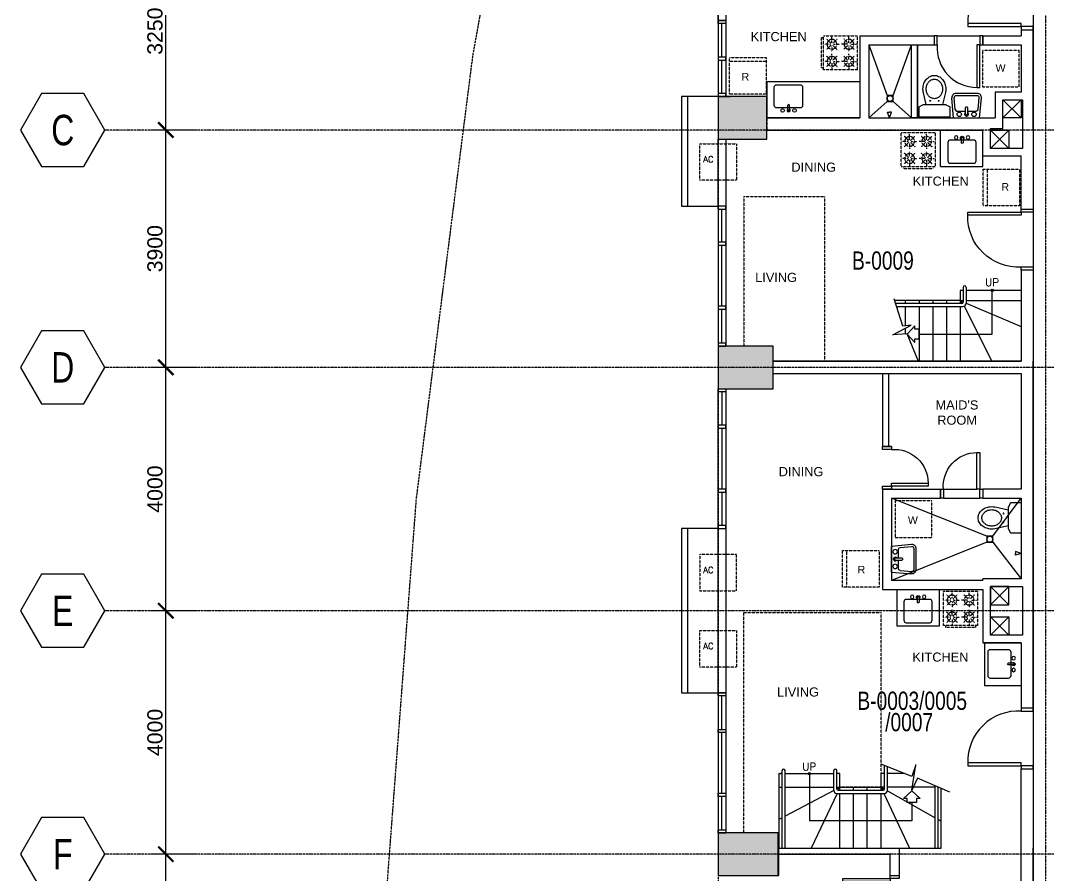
# Model space of a CAD drawing. Header units: inches. Extents: x -189245 to 740841, y -215444 to 469401.
# Drawn here: x 289834 to 306714, y -107331 to -93280 of the extents above; entities that cross this region are included whole.
import ezdxf
from ezdxf.enums import TextEntityAlignment as Align

# ---------------------------------------------------------------- set-up
doc = ezdxf.new("R2010")
doc.units = ezdxf.units.IN
doc.header["$LTSCALE"] = 10
doc.header["$MEASUREMENT"] = 0
for name, pattern in [('GRID NORMAL$0$GRID BASEMENT$0$GRID GROUND$0$GRID$0$$0$PHANTOM', [2.5, 1.25, -0.25, 0.25, -0.25, 0.25, -0.25]), ('HIDDEN', [0.375, 0.25, -0.125]), ('HIDDEN2', [0.1875, 0.125, -0.0625])]:
    doc.linetypes.add(name, pattern=pattern)
for name, color, linetype in [('1', 1, 'Continuous'), ('1-DIMENSION', 1, 'Continuous'), ('2', 2, 'Continuous'), ('3', 252, 'Continuous'), ('A- KEY PLAN', 4, 'Continuous'), ('A-CMU WALL', 4, 'Continuous'), ('A-COLUMN', 6, 'Continuous'), ('a-dim', 8, 'Continuous'), ('A-DOOR', 1, 'Continuous'), ('A-EQUIPMENT', 2, 'Continuous'), ('A-EQUIPTMENT', 1, 'Continuous'), ('A-FIXTURE', 2, 'Continuous'), ('A-FIXTURES', 2, 'Continuous'), ('A-FIXTURES-RefEdit0', 2, 'Continuous'), ('A-GRID', 8, 'Continuous'), ('A-RAILING', 2, 'Continuous'), ('A-STAIR', 1, 'Continuous'), ('A-TEXT', 3, 'Continuous'), ('A-UNIT NUMBER', 2, 'Continuous'), ('A-WINDOW', 2, 'Continuous'), ('COLUMN', 6, 'Continuous'), ('HATCH TSG', 9, 'Continuous'), ('TEXT', 3, 'Continuous'), ('TSG- DIM_PIPE CHASE', 1, 'Continuous'), ('TSG- HATCH  +33465', 82, 'Continuous'), ('TSG- plaster', 4, 'Continuous'), ('TSG- PRE CAST', 4, 'Continuous'), ('ZOCALLO DIM', 92, 'Continuous')]:
    doc.layers.add(name, color=color, linetype=linetype)
doc.layers.add('DEFPOINT', color=7, linetype='Continuous', plot=False)
doc.styles.add('ARIAL', font='ARIAL.TTF', dxfattribs={"width": 0.75})
doc.styles.add('GRID NORMAL$0$GRID BASEMENT$0$GRID GROUND$0$GRID$0$Standard', font='ARIAL.TTF')
doc.styles.add('PRSP_Simplex', font='simplex.shx')
doc.dimstyles.new('GRID NORMAL$0$GRID BASEMENT$0$GRID GROUND$0$GRID$0$Standard', dxfattribs={"dimtxt": 250, "dimasz": 0.18, "dimexe": 0.18, "dimexo": 0.0625, "dimgap": 50, "dimtad": 1, "dimdec": 0, "dimzin": 0, "dimdsep": 46, "dimtxsty": 'GRID NORMAL$0$GRID BASEMENT$0$GRID GROUND$0$GRID$0$Standard', "dimcen": 0.09, "dimadec": 0, "dimazin": 0, "dimtfac": 1, "dimtdec": 0, "dimtofl": 0, "dimtmove": 0, "dimatfit": 3, "dimfxl": 1, "dimtolj": 1, "dimtzin": 0, "dimarcsym": 0})

# ---------------------------------------------------------------- blocks, each defined once
blk = doc.blocks.new('x')
at = {"layer": 'A-STAIR', "linetype": 'ByBlock'}
for p, q in [((-300, 300), (0, 0)), ((0, 300), (-300, 0))]:
    blk.add_line(p, q, dxfattribs=at)
blk.add_lwpolyline([(-300, 300), (0, 300), (0, 0), (-300, 0)], close=True, dxfattribs=at)
blk = doc.blocks.new('GRID NORMAL$0$GRID BASEMENT$0$GRID GROUND$0$GRID$0$$0$GRID-H')
at = {"color": 3}
blk.add_lwpolyline([(-10.39, 6), (-13.86, 0), (-10.39, -6), (-3.46, -6), (0, 0), (-3.46, 6)], close=True, dxfattribs=at)
at = {"color": 6, "style": 'GRID NORMAL$0$GRID BASEMENT$0$GRID GROUND$0$GRID$0$Standard', "width": 0.75}
blk.add_attdef('H', text='', height=5, dxfattribs=at).set_placement((-6.93, 0), align=Align.MIDDLE)
blk = doc.blocks.new('GRID NORMAL$0$GRID BASEMENT$0$GRID GROUND$0$GRID$0$_ARCHTICK')
at = {"color": 0, "linetype": 'ByBlock', "ltscale": 20, "const_width": 0.15}
blk.add_lwpolyline([(-0.5, -0.5), (0.5, 0.5)], dxfattribs=at)
blk = doc.blocks.new('*D462')
at = {"layer": 'a-dim', "color": 0, "lineweight": -2, "ltscale": 500}
for p, q in [((-99704, -241087), (-99704, -237437)), ((-99204, -237637), (-99904, -237637)), ((-99204, -240887), (-99904, -240887))]:
    blk.add_line(p, q, dxfattribs=at)
at = {"layer": 'Defpoints', "color": 0, "ltscale": 500}
for p in [(-99704, -237637), (-99204, -237637), (-99204, -240887)]:
    blk.add_point(p, dxfattribs=at)
at = {"layer": 'a-dim', "color": 0, "lineweight": -2, "ltscale": 500, "xscale": 250, "yscale": 250, "zscale": 250}
for p, rotation in [((-99704, -237637), 90), ((-99704, -240887), 270)]:
    blk.add_blockref('GRID NORMAL$0$GRID BASEMENT$0$GRID GROUND$0$GRID$0$_ARCHTICK', p, dxfattribs=dict(at, rotation=rotation))
at = {"layer": 'a-dim', "color": 3, "ltscale": 500, "insert": (-99881, -239262), "char_height": 250, "attachment_point": 5, "rotation": 90, "style": 'GRID NORMAL$0$GRID BASEMENT$0$GRID GROUND$0$GRID$0$Standard'}
blk.add_mtext('\\A1;3250', dxfattribs=at)
blk = doc.blocks.new('*D463')
at = {"layer": 'a-dim', "color": 0, "lineweight": -2, "ltscale": 500}
for p, q in [((-99704, -244987), (-99704, -240687)), ((-99204, -240887), (-99904, -240887)), ((-99204, -244787), (-99904, -244787))]:
    blk.add_line(p, q, dxfattribs=at)
at = {"layer": 'Defpoints', "color": 0, "ltscale": 500}
for p in [(-99704, -240887), (-99204, -240887), (-99204, -244787)]:
    blk.add_point(p, dxfattribs=at)
at = {"layer": 'a-dim', "color": 0, "lineweight": -2, "ltscale": 500, "xscale": 250, "yscale": 250, "zscale": 250}
for p, rotation in [((-99704, -240887), 90), ((-99704, -244787), 270)]:
    blk.add_blockref('GRID NORMAL$0$GRID BASEMENT$0$GRID GROUND$0$GRID$0$_ARCHTICK', p, dxfattribs=dict(at, rotation=rotation))
at = {"layer": 'a-dim', "color": 3, "ltscale": 500, "insert": (-99881, -242837), "char_height": 250, "attachment_point": 5, "rotation": 90, "style": 'GRID NORMAL$0$GRID BASEMENT$0$GRID GROUND$0$GRID$0$Standard'}
blk.add_mtext('\\A1;3900', dxfattribs=at)
blk = doc.blocks.new('*D464')
at = {"layer": 'a-dim', "color": 0, "lineweight": -2, "ltscale": 500}
for p, q in [((-99704, -248987), (-99704, -244587)), ((-99204, -244787), (-99904, -244787)), ((-99204, -248787), (-99904, -248787))]:
    blk.add_line(p, q, dxfattribs=at)
at = {"layer": 'Defpoints', "color": 0, "ltscale": 500}
for p in [(-99704, -244787), (-99204, -244787), (-99204, -248787)]:
    blk.add_point(p, dxfattribs=at)
at = {"layer": 'a-dim', "color": 0, "lineweight": -2, "ltscale": 500, "xscale": 250, "yscale": 250, "zscale": 250}
for p, rotation in [((-99704, -244787), 90), ((-99704, -248787), 270)]:
    blk.add_blockref('GRID NORMAL$0$GRID BASEMENT$0$GRID GROUND$0$GRID$0$_ARCHTICK', p, dxfattribs=dict(at, rotation=rotation))
at = {"layer": 'a-dim', "color": 3, "ltscale": 500, "insert": (-99881, -246787), "char_height": 250, "attachment_point": 5, "rotation": 90, "style": 'GRID NORMAL$0$GRID BASEMENT$0$GRID GROUND$0$GRID$0$Standard'}
blk.add_mtext('\\A1;4000', dxfattribs=at)
blk = doc.blocks.new('*D465')
at = {"layer": 'a-dim', "color": 0, "lineweight": -2, "ltscale": 500}
for p, q in [((-99704, -252987), (-99704, -248587)), ((-99204, -248787), (-99904, -248787)), ((-99204, -252787), (-99904, -252787))]:
    blk.add_line(p, q, dxfattribs=at)
at = {"layer": 'Defpoints', "color": 0, "ltscale": 500}
for p in [(-99704, -248787), (-99204, -248787), (-99204, -252787)]:
    blk.add_point(p, dxfattribs=at)
at = {"layer": 'a-dim', "color": 0, "lineweight": -2, "ltscale": 500, "xscale": 250, "yscale": 250, "zscale": 250}
for p, rotation in [((-99704, -248787), 90), ((-99704, -252787), 270)]:
    blk.add_blockref('GRID NORMAL$0$GRID BASEMENT$0$GRID GROUND$0$GRID$0$_ARCHTICK', p, dxfattribs=dict(at, rotation=rotation))
at = {"layer": 'a-dim', "color": 3, "ltscale": 500, "insert": (-99881, -250787), "char_height": 250, "attachment_point": 5, "rotation": 90, "style": 'GRID NORMAL$0$GRID BASEMENT$0$GRID GROUND$0$GRID$0$Standard'}
blk.add_mtext('\\A1;4000', dxfattribs=at)
blk = doc.blocks.new('*D466')
at = {"layer": 'a-dim', "color": 0, "lineweight": -2, "ltscale": 500}
for p, q in [((-99704, -255237), (-99704, -252587)), ((-99204, -252787), (-99904, -252787)), ((-99204, -255037), (-99904, -255037))]:
    blk.add_line(p, q, dxfattribs=at)
at = {"layer": 'Defpoints', "color": 0, "ltscale": 500}
for p in [(-99704, -252787), (-99204, -252787), (-99204, -255037)]:
    blk.add_point(p, dxfattribs=at)
at = {"layer": 'a-dim', "color": 0, "lineweight": -2, "ltscale": 500, "xscale": 250, "yscale": 250, "zscale": 250}
for p, rotation in [((-99704, -252787), 90), ((-99704, -255037), 270)]:
    blk.add_blockref('GRID NORMAL$0$GRID BASEMENT$0$GRID GROUND$0$GRID$0$_ARCHTICK', p, dxfattribs=dict(at, rotation=rotation))
at = {"layer": 'a-dim', "color": 3, "ltscale": 500, "insert": (-99881, -253912), "char_height": 250, "attachment_point": 5, "rotation": 90, "style": 'GRID NORMAL$0$GRID BASEMENT$0$GRID GROUND$0$GRID$0$Standard'}
blk.add_mtext('\\A1;2250', dxfattribs=at)
blk = doc.blocks.new('door900')
at = {"layer": '2'}
for points in [[(50, 175), (100, 175), (100, 1050), (50, 1050)], [(50, 175), (0, 175), (0, -25), (50, -25)], [(1000, 175), (950, 175), (950, -25), (1000, -25)]]:
    blk.add_lwpolyline(points, close=True, dxfattribs=at)
at = {"layer": 'A-DOOR'}
blk.add_arc((121, 220), 831, 356.918, 91.4213, dxfattribs=at)
blk = doc.blocks.new('door600')
at = {"color": 2}
for points in [[(50, 150), (100, 150), (100, 750), (50, 750)], [(50, 150), (0, 150), (0, 0), (50, 0)], [(700, 150), (650, 150), (650, 0), (700, 0)]]:
    blk.add_lwpolyline(points, close=True, dxfattribs=at)
at = {"color": 1}
blk.add_arc((100, 198), 552, 355.0209, 90, dxfattribs=at)
blk = doc.blocks.new('A$C08CD07C5')
at = {"color": 2}
blk.add_point((0, 0, 0), dxfattribs=at)
at = {"layer": 'A-FIXTURES-RefEdit0', "color": 2, "elevation": 0}
for points in [[(212, -137), (131, -279, -0.280752), (121, -284), (55, -281, -0.142156), (49, -280), (-267, -98, -0.142156), (-271, -94), (-307, -37, -0.256929), (-307, -28), (-225, 115), (212, -137)], [(8, -256), (-50, -449, -0.058452), (-74, -506, -0.084144), (-130, -574, -0.091347), (-200, -615, -0.103801), (-279, -626, -0.114727), (-348, -605, -0.114727), (-400, -556, -0.103801), (-430, -483, -0.091347), (-430, -401, -0.084144), (-399, -319, -0.058452), (-363, -270), (-224, -123)]]:
    blk.add_lwpolyline(points, format="xyb", dxfattribs=at)
blk.add_lwpolyline([(-354, -345, -0.084254), (-314, -296, -0.091411), (-263, -266, -0.103766), (-207, -258, -0.114587), (-157, -273, -0.114587), (-119, -309, -0.103766), (-98, -362, -0.091411), (-98, -420, -0.084254), (-120, -479, -0.084254), (-160, -528, -0.091411), (-211, -558, -0.103766), (-267, -566, -0.114587), (-317, -551, -0.114587), (-355, -515, -0.103766), (-376, -463, -0.091411), (-376, -404, -0.084254)], format="xyb", close=True, dxfattribs=at)
at = {"layer": 'A-FIXTURES-RefEdit0', "color": 2}
for centre in [(-200, -208, 0), (-79, -278, 0)]:
    blk.add_circle(centre, 6.77, dxfattribs=at)
blk = doc.blocks.new('SHOWERHD')
at = {"layer": 'A-FIXTURES', "color": 2}
for p, q in [((-31, 93), (0, 93)), ((0, 0), (-31, 93)), ((0, 0), (31, 93)), ((31, 93), (0, 93))]:
    blk.add_line(p, q, dxfattribs=at)
blk = doc.blocks.new('LAV')
for p, q in [((-214, 0), (-243, -326)), ((214, 0), (-214, 0)), ((214, 0), (243, -326)), ((-189, -139), (-206, -329)), ((-18, -112), (-159, -112)), ((-18, -63), (-18, -170)), ((18, -63), (18, -170)), ((159, -112), (18, -112)), ((189, -139), (206, -329)), ((-176, -362), (176, -362)), ((-176, -400), (176, -400))]:
    blk.add_line(p, q)
for centre in [(-121, -58), (121, -58)]:
    blk.add_circle(centre, 36)
for centre, radius, start, end in [((-159, -142), 30, 90, 174.9088), ((0, -63), 34.1, 301.2757, 238.7243), ((0, -71), 19.7, 25.7914, 154.2086), ((159, -142), 30, 5.0912, 90), ((-176, -332), 68, 174.9088, 270), ((-176, -332), 30, 174.9088, 270), ((0, -161), 19.7, 205.7914, 334.2086), ((176, -332), 68, 270, 5.0912), ((176, -332), 30, 270, 5.0912)]:
    blk.add_arc(centre, radius, start, end)
blk = doc.blocks.new('EFLSHR-P')
at = {"layer": 'A-FIXTURES'}
for points in [[(186, -248), (216, -184, 0.142156), (218, -178), (218, 178, 0.142156), (216, 184), (186, 248, 0.256929), (177, 252), (13, 252), (13, -253), (177, -253)], [(218, -133), (441, -179, 0.05118), (495, -185, 0.083091), (582, -170, 0.090724), (653, -131, 0.104124), (702, -69, 0.11609), (718, 0, 0.11609), (702, 69, 0.104124), (653, 131, 0.090724), (582, 170, 0.083091), (495, 185, 0.05118), (441, 179), (218, 133)]]:
    blk.add_lwpolyline(points, format="xyb", dxfattribs=at)
blk.add_lwpolyline([(495, 135, 0.084254), (433, 124, 0.091411), (382, 95, 0.103766), (347, 50, 0.114587), (335, 0, 0.114587), (347, -50, 0.103766), (382, -95, 0.091411), (433, -124, 0.084254), (495, -135, 0.084254), (558, -124, 0.091411), (609, -95, 0.103766), (644, -50, 0.114587), (655, 0, 0.114587), (644, 50, 0.103766), (609, 95, 0.091411), (558, 124, 0.084254)], format="xyb", close=True, dxfattribs=at)
for centre in [(300, 70), (300, -70)]:
    blk.add_circle(centre, 6.77, dxfattribs=at)
blk.add_arc((177, -243), 10, 270, 327.6371, dxfattribs=at)
blk = doc.blocks.new('RQWR')
at = {"layer": '2'}
for points in [[(1039293, -236438), (1039343, -236438), (1039343, -236288), (1039293, -236288)], [(1040143, -236438), (1040193, -236438), (1040193, -236288), (1040143, -236288)], [(1040143, -236438), (1040093, -236438), (1040093, -237213), (1040143, -237213)]]:
    blk.add_lwpolyline(points, close=True, dxfattribs=at)
at = {"layer": 'A-DOOR'}
blk.add_arc((1040145, -236411), 803, 181.874, 266.2477, dxfattribs=at)
blk = doc.blocks.new('REF')
at = {"color": 1, "linetype": 'HIDDEN2'}
blk.add_line((-300, 535), (300, 535), dxfattribs=at)
blk.add_lwpolyline([(-300, 0), (300, 0), (300, 600), (-300, 600)], close=True, dxfattribs=at)
blk = doc.blocks.new('SINK3')
at = {"layer": 'A-FIXTURE', "color": 2, "linetype": 'Continuous'}
for p, q in [((421, 17), (335, 17)), ((421, -12), (335, -12))]:
    blk.add_line(p, q, dxfattribs=at)
blk.add_lwpolyline([(40, 232), (342, 232, -0.414214), (382, 192), (382, -192, -0.414214), (342, -232), (40, -232, -0.414214), (0, -192), (0, 192, -0.414214)], format="xyb", close=True, dxfattribs=at)
at = {"layer": 'A-FIXTURE', "color": 2, "linetype": 'ByBlock'}
for centre in [(425, 100), (425, -95)]:
    blk.add_circle(centre, 28.8, dxfattribs=at)
at = {"layer": 'A-FIXTURE', "color": 2, "linetype": 'Continuous'}
for centre, radius, start, end in [((342, 3), 15.7, 115.7914, 244.2086), ((421, 3), 27.3, 211.2757, 148.7243), ((414, 3), 15.7, 295.7914, 64.2086)]:
    blk.add_arc(centre, radius, start, end, dxfattribs=at)
blk = doc.blocks.new('RANGE2')
at = {"layer": 'A-FIXTURE', "color": 1, "linetype": 'HIDDEN2'}
for p, q in [((-280, 0), (280, 0)), ((-280, 0), (-280, -560)), ((280, -560), (280, 0)), ((-166, -140), (-262, -140)), ((-158, -122), (-227, -53)), ((-158, -158), (-227, -227)), ((-140, -114), (-140, -18)), ((-140, -166), (-140, -262)), ((-122, -122), (-53, -53)), ((-122, -158), (-53, -227)), ((-114, -140), (-18, -140)), ((114, -140), (18, -140)), ((122, -122), (53, -53)), ((122, -158), (53, -227)), ((140, -114), (140, -18)), ((140, -166), (140, -262)), ((158, -122), (227, -53)), ((158, -158), (227, -227)), ((166, -140), (262, -140)), ((-158, -402), (-227, -333)), ((-140, -394), (-140, -298)), ((-122, -402), (-53, -333)), ((122, -402), (53, -333)), ((140, -394), (140, -298)), ((158, -402), (227, -333)), ((-166, -420), (-262, -420)), ((-158, -438), (-227, -507)), ((-140, -446), (-140, -542)), ((-122, -438), (-53, -507)), ((-114, -420), (-18, -420)), ((114, -420), (18, -420)), ((122, -438), (53, -507)), ((140, -446), (140, -542)), ((158, -438), (227, -507)), ((166, -420), (262, -420)), ((-280, -560), (280, -560)), ((-246, -560), (-246, -590)), ((-246, -590), (246, -590)), ((246, -560), (246, -590))]:
    blk.add_line(p, q, dxfattribs=at)
for centre in [(-140, -140), (140, -140), (-140, -420), (140, -420)]:
    blk.add_circle(centre, 80, dxfattribs=at)
blk = doc.blocks.new('A$C3C4F60DE')
at = {"layer": 'A-FIXTURE', "color": 2}
for p, q in [((540, 396), (-160, 396)), ((-160, 396), (-160, -204)), ((540, -204), (540, 396))]:
    blk.add_line(p, q, dxfattribs=at)
at = {"layer": 'A-FIXTURE', "color": 2, "extrusion": (0, 0, -1), "zscale": -1, "rotation": 270}
blk.add_blockref('SINK3', (-192, 342), dxfattribs=at)
blk = doc.blocks.new('grid')
at = {"layer": 'A-GRID', "linetype": 'GRID NORMAL$0$GRID BASEMENT$0$GRID GROUND$0$GRID$0$$0$PHANTOM'}
for p, q in [((-90633.8, -228688.5), (-90633.8, -289256.3)), ((-85258.8, -228688.5), (-85258.8, -289256.3)), ((-33688.1, -240886.6), (-100703.6, -240886.6)), ((-33688.1, -244786.6), (-100703.6, -244786.6)), ((-33688.1, -248786.6), (-100703.6, -248786.6)), ((-33688.1, -252786.6), (-100703.5, -252786.6))]:
    blk.add_line(p, q, dxfattribs=at)
at = {"layer": 'A-GRID'}
ref = blk.add_blockref('GRID NORMAL$0$GRID BASEMENT$0$GRID GROUND$0$GRID$0$$0$GRID-H', (-102089.2, -240886.6), dxfattribs=dict(at, xscale=100, yscale=100, zscale=100, rotation=180))
ref.add_attrib('H', 'C', dxfattribs={"layer": '0', "color": 6, "height": 500, "style": 'GRID NORMAL$0$GRID BASEMENT$0$GRID GROUND$0$GRID$0$Standard', "width": 0.75}).set_placement((-101396.4, -240886.6), align=Align.MIDDLE)
ref = blk.add_blockref('GRID NORMAL$0$GRID BASEMENT$0$GRID GROUND$0$GRID$0$$0$GRID-H', (-102089.2, -244786.6), dxfattribs=dict(at, xscale=100, yscale=100, zscale=100, rotation=180))
ref.add_attrib('H', 'D', dxfattribs={"layer": '0', "color": 6, "height": 500, "style": 'GRID NORMAL$0$GRID BASEMENT$0$GRID GROUND$0$GRID$0$Standard', "width": 0.75}).set_placement((-101396.4, -244786.6), align=Align.MIDDLE)
ref = blk.add_blockref('GRID NORMAL$0$GRID BASEMENT$0$GRID GROUND$0$GRID$0$$0$GRID-H', (-102089.2, -248786.6), dxfattribs=dict(at, xscale=100, yscale=100, zscale=100, rotation=180))
ref.add_attrib('H', 'E', dxfattribs={"layer": '0', "color": 6, "height": 500, "style": 'GRID NORMAL$0$GRID BASEMENT$0$GRID GROUND$0$GRID$0$Standard', "width": 0.75}).set_placement((-101396.4, -248786.6), align=Align.MIDDLE)
ref = blk.add_blockref('GRID NORMAL$0$GRID BASEMENT$0$GRID GROUND$0$GRID$0$$0$GRID-H', (-102089.2, -252786.6), dxfattribs=dict(at, xscale=100, yscale=100, zscale=100, rotation=180))
ref.add_attrib('H', 'F', dxfattribs={"layer": '0', "color": 6, "height": 500, "style": 'GRID NORMAL$0$GRID BASEMENT$0$GRID GROUND$0$GRID$0$Standard', "width": 0.75}).set_placement((-101396.4, -252786.6), align=Align.MIDDLE)
at = {"layer": 'a-dim', "ltscale": 500}
for base, p1, p2, picture, middle in [((-99703.6, -237636.6), (-99203.6, -240886.6), (-99203.6, -237636.6), '*D462', (-99881.3, -239261.6)), ((-99703.6, -240886.6), (-99203.6, -244786.6), (-99203.6, -240886.6), '*D463', (-99881.3, -242836.6)), ((-99703.6, -244786.6), (-99203.6, -248786.6), (-99203.6, -244786.6), '*D464', (-99881.2, -246786.6)), ((-99703.6, -248786.6), (-99203.6, -252786.6), (-99203.6, -248786.6), '*D465', (-99881.2, -250786.6)), ((-99703.6, -252786.6), (-99203.6, -255036.6), (-99203.6, -252786.6), '*D466', (-99881.2, -253911.6))]:
    dim = blk.add_linear_dim(base=base, p1=p1, p2=p2, angle=270, dimstyle='GRID NORMAL$0$GRID BASEMENT$0$GRID GROUND$0$GRID$0$Standard', override={"dimasz": 250, "dimexe": 200, "dimblk1": 'GRID NORMAL$0$GRID BASEMENT$0$GRID GROUND$0$GRID$0$_ARCHTICK', "dimblk2": 'GRID NORMAL$0$GRID BASEMENT$0$GRID GROUND$0$GRID$0$_ARCHTICK', "dimsah": 1, "dimdle": 200, "dimclrt": 3}, dxfattribs=at)
    dim.commit()
    dim.dimension.update_dxf_attribs({"geometry": picture, "text_midpoint": middle})

msp = doc.modelspace()

# ---------------------------------------------------------------- hatches: boundary and pattern name
at = {"layer": 'COLUMN', "linetype": 'Continuous'}
for points in [[(301291.38381, -95230.85693), (302091.38381, -95230.85693), (302091.38381, -94530.85693), (301291.38381, -94530.85693)], [(301291.38381, -99330.85985), (302191.38381, -99330.85985), (302191.38381, -98630.85985), (301291.38381, -98630.85985)], [(301289.22685, -107330.85693), (302289.22685, -107330.85693), (302289.22685, -106630.85693), (301289.22685, -106630.85693)]]:
    msp.add_hatch(color=254, dxfattribs=at).paths.add_polyline_path(points)

# ---------------------------------------------------------------- linework, layer by layer
at = {"layer": '1', "linetype": 'ByBlock'}
msp.add_line((304363.78382, -98336.50223), (304363.78382, -98433.27918), dxfattribs=at)
at = {"layer": '1', "linetype": 'HIDDEN2'}
for p, q in [((302339.29757, -105656.63362), (302289.22685, -105656.63362)), ((302339.22685, -105656.63362), (302289.22685, -105656.63362)), ((303288.72744, -105656.63362), (303238.72744, -105656.63362)), ((303288.72744, -105881.63362), (303288.72744, -105656.63362)), ((303970.90402, -105881.63362), (303288.72744, -105881.63362))]:
    msp.add_line(p, q, dxfattribs=at)
at = {"layer": '1', "linetype": 'ByBlock'}
msp.add_lwpolyline([(304579.97785, -98882.08423), (304396.67364, -98427.0824), (304159.0951, -98447.34187), (304458.48005, -98285.22389), (304324.93596, -98302.6808), (304181.33724, -97855.74802)], dxfattribs=at)
at = {"layer": '1-DIMENSION', "linetype": 'HIDDEN2'}
msp.add_lwpolyline([(303964.72744, -105656.63362), (303964.72744, -103016.31595), (301707.22685, -103016.28927), (301707.22685, -106631.78821)], dxfattribs=at)
at = {"layer": '3', "color": 251, "linetype": 'GRID NORMAL$0$GRID BASEMENT$0$GRID GROUND$0$GRID$0$$0$PHANTOM', "flags": 128}
msp.add_lwpolyline([(352371.55939, -102410.09833), (351907.57657, -111087.70283), (352289.23542, -123191.68716), (353264.45, -131262.98547), (298600.66526, -144611.52615), (297343.53117, -137766.00105), (296388.45816, -130468.23184), (295808.09231, -123131.14962), (295604.50917, -115793.97346), (295780.69383, -108466.09117), (296335.27965, -101137.04385), (297262.93139, -93855.89956), (298496.71244, -87006.12698), (352390.51377, -102402.90191)], dxfattribs=at)
at = {"layer": 'A-CMU WALL', "color": 1, "ltscale": 100}
for p, q in [((303989.05776, -99080.85108), (303989.05776, -100280.85108)), ((304089.05776, -99080.85108), (304089.05776, -100280.85108)), ((304139.05776, -100280.85108), (303989.05776, -100280.85108))]:
    msp.add_line(p, q, dxfattribs=at)
at = {"layer": 'A-CMU WALL', "color": 1}
for p, q in [((302289.05776, -106881.79036), (304264.05776, -106881.79036)), ((302289.05776, -106981.79036), (304114.05776, -106981.79036)), ((304114.05776, -107330.85108), (304114.05776, -106981.79036)), ((304264.05776, -106881.79036), (304264.05776, -107330.85108))]:
    msp.add_line(p, q, dxfattribs=at)
at = {"layer": 'A-COLUMN'}
for p, q in [((302276.56797, -107331.78447), (302276.56797, -106631.78447)), ((302289.05776, -107330.85108), (302289.05776, -106630.85108))]:
    msp.add_line(p, q, dxfattribs=at)
at = {"layer": 'A-DOOR'}
for p, q in [((306464.19965, -92480.85693), (306464.19965, -139480.85693)), ((304889.19965, -93530.85693), (305589.19965, -93530.85693)), ((304989.05776, -100980.85108), (305539.05776, -100980.85108))]:
    msp.add_line(p, q, dxfattribs=at)
at = {"layer": 'A-DOOR', "color": 2}
for points in [[(306264.19965, -93380.85693), (306264.19965, -93330.85693), (305389.19965, -93330.85693), (305389.19965, -93380.85693)], [(306264.19965, -93380.85693), (306264.19965, -93430.85693), (306464.19965, -93430.85693), (306464.19965, -93380.85693)], [(304839.19965, -93680.85693), (304889.19965, -93680.85693), (304889.19965, -93530.85693), (304839.19965, -93530.85693)], [(305589.19965, -93680.85693), (305539.19965, -93680.85693), (305539.19965, -94380.85693), (305589.19965, -94380.85693)], [(305589.19965, -93680.85693), (305639.19965, -93680.85693), (305639.19965, -93530.85693), (305589.19965, -93530.85693)]]:
    msp.add_lwpolyline(points, close=True, dxfattribs=at)
at = {"layer": 'A-DOOR'}
msp.add_arc((306219.54301, -93310.2545), 830.59891, 86.918041454, 181.421327575, dxfattribs=at)
at = {"layer": 'A-DOOR', "color": 1}
msp.add_arc((305539.19965, -93729.07122), 651.78571, 175.757807208, 270, dxfattribs=at)
at = {"layer": 'A-EQUIPMENT', "ltscale": 100}
for points in [[(301289.22686, -94529.92356), (300789.22686, -94529.92356), (300789.22686, -96329.92064), (301289.22686, -96329.92064)], [(301289.22686, -101629.92648), (300789.22686, -101629.92648), (300789.22686, -104329.92064), (301289.22686, -104329.92064)]]:
    msp.add_lwpolyline(points, dxfattribs=at)
at = {"layer": 'A-EQUIPTMENT', "linetype": 'HIDDEN'}
for points in [[(300789.22686, -94529.92356), (300689.22686, -94529.92356), (300689.22686, -96329.92064), (300789.22686, -96329.92064)], [(300789.22686, -101629.92648), (300689.22686, -101629.92648), (300689.22686, -104329.92064), (300789.22686, -104329.92064)]]:
    msp.add_lwpolyline(points, dxfattribs=at)
at = {"layer": 'A-EQUIPTMENT', "color": 1, "linetype": 'HIDDEN2'}
for points in [[(300989.22686, -95304.92356), (301589.22686, -95304.92356), (301589.22686, -95904.92356), (300989.22686, -95904.92356)], [(300989.22686, -102654.92356), (301589.22686, -102654.92356), (301589.22686, -102054.92356), (300989.22686, -102054.92356)], [(300989.22686, -103304.92356), (301589.22686, -103304.92356), (301589.22686, -103904.92356), (300989.22686, -103904.92356)]]:
    msp.add_lwpolyline(points, close=True, dxfattribs=at)
at = {"layer": 'A-FIXTURE', "color": 2}
for p, q in [((302089.19965, -94280.85688), (302089.19965, -94880.85688)), ((302089.19965, -94280.85688), (303614.3804, -94280.85688)), ((304939.6069, -95680.85693), (304939.6069, -95080.85693)), ((305639.22968, -95680.85693), (305639.19965, -95505.85693)), ((304939.6069, -95680.85693), (305639.22968, -95680.85693)), ((304223.56797, -102630.85108), (304223.56797, -103230.85108)), ((304923.56797, -103230.85108), (304923.56797, -102630.85108)), ((304223.56797, -103230.85108), (304923.56797, -103230.85108))]:
    msp.add_line(p, q, dxfattribs=at)
at = {"layer": 'A-FIXTURES', "color": 1, "linetype": 'Continuous'}
for p, q in [((303764.22685, -93679.92355), (304064.22685, -94511.48274)), ((304164.22685, -94511.48274), (304464.22685, -93679.92355)), ((304064.22685, -94611.48274), (303764.22685, -94879.92355)), ((304464.22685, -94879.92355), (304164.22685, -94611.48274))]:
    msp.add_line(p, q, dxfattribs=at)
at = {"layer": 'A-FIXTURES'}
for p, q in [((304464.22685, -94879.92355), (304464.22685, -93679.92355)), ((304564.22685, -94879.92355), (304564.22685, -93679.92355))]:
    msp.add_line(p, q, dxfattribs=at)
at = {"layer": 'A-FIXTURES', "color": 1}
msp.add_line((304989.05776, -101130.85108), (305589.05776, -101130.85108), dxfattribs=at)
msp.add_line((304989.05776, -101130.85108), (305589.05776, -101130.85108), dxfattribs=at)
at = {"layer": 'A-FIXTURES'}
msp.add_lwpolyline([(304064.22685, -94511.48274), (304064.22685, -94611.48274), (304164.22685, -94611.48274), (304164.22685, -94511.48274)], close=True, dxfattribs=at)
at = {"layer": 'A-FIXTURES', "color": 2}
msp.add_lwpolyline([(305801.58497, -101854.91765), (305801.58497, -101754.91765), (305701.58497, -101754.91765), (305701.58497, -101854.91765)], close=True, dxfattribs=at)
at = {"layer": 'A-FIXTURES'}
msp.add_circle((304114.22685, -94561.48274), 50, dxfattribs=at)
at = {"layer": 'A-FIXTURES', "color": 2}
msp.add_circle((305751.58497, -101804.91765), 50, dxfattribs=at)
at = {"layer": 'A-RAILING'}
for p, q in [((305313.78382, -97666.15047), (305313.78382, -97906.15047)), ((305363.78382, -97666.15047), (305363.78382, -97926.15047)), ((305288.78382, -97931.15047), (304205.56392, -97931.15047)), ((304221.62883, -97981.15047), (305308.78382, -97981.15047)), ((302339.29757, -106881.79036), (302339.29757, -105606.63362)), ((302389.29757, -106881.79036), (302389.29757, -105606.63362)), ((303188.72744, -105931.63362), (303188.72744, -105606.63362)), ((303238.72744, -105911.63362), (303238.72744, -105606.63362)), ((304020.90402, -105911.63362), (304020.90402, -105523.55262)), ((304070.90402, -105931.63362), (304070.90402, -105543.78197)), ((303238.72744, -105981.63362), (304020.90402, -105981.63362)), ((303258.72744, -105931.63362), (304000.90402, -105931.63362)), ((304854.70739, -106881.79036), (304854.70739, -105858.30311)), ((304904.70739, -106881.79036), (304904.70739, -105879.89295))]:
    msp.add_line(p, q, dxfattribs=at)
at = {"layer": 'A-RAILING', "color": 1}
for p, q in [((303964.72744, -105931.63362), (303964.72744, -105656.63362)), ((303964.72744, -106881.79036), (303964.72744, -105981.63362))]:
    msp.add_line(p, q, dxfattribs=at)
at = {"layer": 'A-RAILING'}
msp.add_circle((302787.52252, -105656.63362), 19.03217, dxfattribs=at)
for centre, radius, start, end in [((305338.78382, -97666.15047), 25, 0, 180), ((305288.78382, -97906.15047), 25, 270, 0), ((305308.78382, -97926.15047), 55, 270, 0), ((302364.29757, -105606.63362), 25, 0, 180), ((303213.72744, -105606.63362), 25, 0, 180), ((303238.72744, -105931.63362), 50, 180, 270), ((303258.72744, -105911.63362), 20, 180, 270), ((304000.90402, -105911.63362), 20, 270, 0), ((304020.90402, -105931.63362), 50, 270, 0)]:
    msp.add_arc(centre, radius, start, end, dxfattribs=at)
at = {"layer": 'A-STAIR', "linetype": 'HIDDEN2'}
msp.add_line((301714.19965, -96170.97126), (301714.19965, -98630.85985), dxfattribs=at)
at = {"layer": 'A-STAIR'}
for p, q in [((305313.78382, -97716.15047), (305263.78382, -97716.15047)), ((305263.78382, -97716.15047), (305263.78382, -97881.15047)), ((306264.22686, -97716.15047), (305363.78382, -97716.15047)), ((305263.78382, -97881.15047), (304189.49901, -97881.15047)), ((304363.78382, -97881.15047), (304363.78382, -97931.15047)), ((304588.78382, -97881.15047), (304588.78382, -97931.15047)), ((304813.78382, -97881.15047), (304813.78382, -97931.15047)), ((305038.78382, -97881.15047), (305038.78382, -97931.15047)), ((305263.78382, -97780.73327), (305263.78382, -97931.15047)), ((305263.78382, -97881.15047), (305313.78382, -97881.15048)), ((305263.78382, -97881.15047), (305313.78382, -97902.64815)), ((305263.78382, -97881.15047), (305297.66271, -97929.52065)), ((305363.78382, -97881.15048), (306264.22686, -97881.1505)), ((304363.78382, -97981.15047), (304363.78382, -98297.6026)), ((304588.78382, -97981.15047), (304588.78382, -98881.15098)), ((304813.78382, -97981.15047), (304813.78382, -98881.15106)), ((305038.78382, -97981.15047), (305038.78382, -98881.15114)), ((305263.78382, -97981.15047), (305263.78382, -98881.15095)), ((305263.78382, -97981.15047), (305263.78382, -98881.15122)), ((305330.64954, -97976.6172), (305785.08623, -98881.15095)), ((305363.78382, -97924.14583), (306264.22686, -98310.00467)), ((302289.22685, -105656.63362), (302339.22685, -105656.63362)), ((302289.22685, -105656.63362), (302289.22685, -106881.79036)), ((302787.52252, -105656.63362), (302787.52252, -106431.63362)), ((303288.72744, -105931.63362), (303288.72744, -105656.63362)), ((304020.90402, -105656.63362), (303964.72744, -105656.63362)), ((304020.90402, -105656.63362), (303964.72744, -105656.63362)), ((304349.83452, -105656.63362), (304070.90402, -105656.63362)), ((304514.91727, -105656.63362), (304487.8989, -105656.63362)), ((303288.72744, -105931.63362), (303288.72744, -105706.63362)), ((302289.22685, -105881.63362), (302339.22685, -105881.63362)), ((302289.22685, -105881.63362), (302339.29757, -105881.63362)), ((302389.29757, -105881.63362), (303188.72744, -105881.63362)), ((303189.01977, -105937.03243), (302389.29757, -106353.86483)), ((303243.73205, -105981.63362), (302818.45407, -106881.79036)), ((303288.72744, -105881.63362), (303238.72744, -105909.41423)), ((303238.72744, -105881.63362), (303288.72744, -105881.63362)), ((303238.72744, -105881.63362), (303288.72744, -105881.63362)), ((303288.72744, -105881.63362), (303238.87361, -105909.33302)), ((303288.72744, -105881.63362), (303266.22975, -105931.63362)), ((303288.72744, -105881.63362), (303266.28895, -105931.50204)), ((303288.72744, -105881.63362), (303970.90402, -105881.63362)), ((303288.72744, -105931.63362), (303288.72744, -105881.63362)), ((303288.72744, -106881.79036), (303288.72744, -105981.63362)), ((303288.72744, -106432.18997), (303288.72744, -105981.63362)), ((303513.72744, -105931.63362), (303513.72744, -105881.63362)), ((303513.72744, -105931.63362), (303513.72744, -105881.63362)), ((303513.72744, -106881.79036), (303513.72744, -105981.63362)), ((303739.72744, -105931.63362), (303739.72744, -105881.63362)), ((303739.72744, -105931.63362), (303739.72744, -105881.63362)), ((303739.72744, -106881.79036), (303739.72744, -105981.63362)), ((303964.72744, -105881.63362), (303987.52639, -105931.63362)), ((303964.72744, -105881.63362), (304020.87969, -105912.61985)), ((304020.90402, -105881.63362), (303970.90402, -105881.63362)), ((304020.90402, -105881.63362), (303970.90402, -105881.63362)), ((304010.32534, -105981.63362), (304432.17739, -106881.79036)), ((304070.22439, -105939.84951), (304854.70739, -106381.7066)), ((304854.70739, -105881.63362), (304070.90402, -105881.63362)), ((304908.73861, -105881.63362), (304904.70739, -105881.63362)), ((304954.70739, -106881.79036), (304954.70739, -105901.48279)), ((304470.92369, -106133.99895), (304470.92369, -106431.63362)), ((302339.29757, -106381.64545), (302289.22685, -106409.46536)), ((304470.92369, -106431.63362), (302787.52252, -106431.63362)), ((304904.70739, -106409.48722), (304954.70739, -106437.26784)), ((302265.22685, -106881.79036), (304954.70739, -106881.79036))]:
    msp.add_line(p, q, dxfattribs=at)
at = {"layer": 'A-STAIR', "linetype": 'HIDDEN2'}
msp.add_lwpolyline([(301714.19965, -96170.97126), (303039.22686, -96170.97127), (303039.22686, -98880.85693)], dxfattribs=at)
at = {"layer": 'A-STAIR'}
for points in [[(304588.78382, -98433.27918), (305791.07399, -98433.27918), (305791.07399, -97716.15047)], [(305093.99035, -105961.62472), (304562.49035, -105732.12472), (304470.92369, -105929.12472), (304538.49035, -105510.62472), (304470.92369, -105705.62472), (303964.72744, -105500.82431)], [(302389.29757, -105656.63362), (303188.72744, -105656.63362)]]:
    msp.add_lwpolyline(points, dxfattribs=at)
at = {"layer": 'A-STAIR', "color": 2}
for points in [[(304519.96369, -98296.77918), (304395.65896, -98433.27918), (304519.96369, -98569.77918), (304519.96369, -98511.27918), (304588.78382, -98511.27918), (304588.78382, -98355.27918), (304519.96369, -98355.27918)], [(304331.4231, -106065.17882), (304470.92369, -105940.87409), (304607.42369, -106065.17882), (304548.92369, -106065.17882), (304548.92369, -106133.99895), (304392.92369, -106133.99895), (304392.92369, -106065.17882)]]:
    msp.add_lwpolyline(points, close=True, dxfattribs=at)
msp.add_circle((305791.07399, -97716.15047), 18.30594, dxfattribs=at)
at = {"layer": 'A-WINDOW', "color": 1}
for p, q in [((301289.19965, -90068.32367), (301289.19965, -94580.85698)), ((301414.19965, -90018.32367), (301414.19965, -94530.85698)), ((301289.19965, -93280.85698), (301289.19965, -94530.85698)), ((301414.19965, -95230.85698), (301414.19965, -98630.85406)), ((301289.19965, -96330.85406), (301289.19965, -98630.85406)), ((301289.19965, -101630.8599), (301289.19965, -99330.8599)), ((301414.19965, -99330.8599), (301414.19965, -106630.85698)), ((305701.58497, -101754.91765), (304139.05776, -101130.85108)), ((305801.58497, -101754.91765), (306264.05776, -101130.85108)), ((305701.58497, -101854.91765), (304139.05776, -102480.85108)), ((305801.58497, -101854.91765), (306264.05776, -102455.85108)), ((301289.19965, -104330.85406), (301289.19965, -106630.85406))]:
    msp.add_line(p, q, dxfattribs=at)
at = {"layer": 'A-WINDOW'}
for p, q in [((301289.19965, -93330.85698), (301289.19965, -93280.85698)), ((301351.69965, -93880.85698), (301351.69965, -93330.85698)), ((301289.19965, -93880.85698), (301289.19965, -93930.85698)), ((301351.69965, -94480.85698), (301351.69965, -93930.85698)), ((301289.19965, -94480.85698), (301289.19965, -94530.85698)), ((301289.19965, -94530.85698), (301489.19965, -94530.85698)), ((301289.19965, -96380.85406), (301289.19965, -96330.85406)), ((301351.69965, -96923.85406), (301351.69965, -96380.85406)), ((301289.19965, -96923.85406), (301289.19965, -96973.85406)), ((301351.69965, -97973.85406), (301351.69965, -96973.85406)), ((301289.19965, -97973.85406), (301289.19965, -98023.85406)), ((301351.69965, -98580.85406), (301351.69965, -98023.85406)), ((301289.19965, -98580.85406), (301289.19965, -98630.85406)), ((301289.19965, -99380.8599), (301289.19965, -99330.8599)), ((301351.69965, -99380.8599), (301351.69965, -99930.8599)), ((301289.19965, -99980.8599), (301289.19965, -99930.8599)), ((301351.69965, -99980.8599), (301351.69965, -100980.8599)), ((301289.19965, -101030.8599), (301289.19965, -100980.8599)), ((301351.69965, -101030.8599), (301351.69965, -101580.8599)), ((301289.19965, -101580.8599), (301289.19965, -101630.8599)), ((301289.19965, -104380.85406), (301289.19965, -104330.85406)), ((301351.69965, -104930.85406), (301351.69965, -104380.85406)), ((301289.19965, -104930.85406), (301289.19965, -104980.85406)), ((301351.69965, -105980.85406), (301351.69965, -104980.85406)), ((301289.19965, -105980.85406), (301289.19965, -106030.85406)), ((301351.69965, -106580.85406), (301351.69965, -106030.85406)), ((301289.19965, -106580.85406), (301289.19965, -106630.85406)), ((301289.19965, -106630.85406), (301414.19965, -106630.85406))]:
    msp.add_line(p, q, dxfattribs=at)
for points in [[(301289.19965, -93280.85698), (301414.19965, -93280.85698), (301414.19965, -93330.85698), (301289.19965, -93330.85698)], [(301414.19965, -93880.85698), (301289.19965, -93880.85698), (301289.19965, -93930.85698), (301414.19965, -93930.85698)], [(301414.19965, -94480.85698), (301289.23582, -94480.85698), (301289.23582, -94530.85698), (301414.19965, -94530.85698)], [(301414.19965, -96330.85406), (301289.19965, -96330.85406), (301289.19965, -96380.85406), (301414.19965, -96380.85406)], [(301414.19965, -96923.85406), (301289.19965, -96923.85406), (301289.19965, -96973.85406), (301414.19965, -96973.85406)], [(301414.19965, -97973.85406), (301289.19965, -97973.85406), (301289.19965, -98023.85406), (301414.19965, -98023.85406)], [(301414.19965, -98580.85406), (301289.19965, -98580.85406), (301289.19965, -98630.85406), (301414.19965, -98630.85406)], [(301414.19965, -99380.8599), (301289.34154, -99380.8599), (301289.34154, -99330.8599), (301414.19965, -99330.8599)], [(301414.19965, -99930.8599), (301289.19965, -99930.8599), (301289.19965, -99980.8599), (301414.19965, -99980.8599)], [(301414.19965, -100980.8599), (301289.19965, -100980.8599), (301289.19965, -101030.8599), (301414.19965, -101030.8599)], [(301414.19965, -101580.8599), (301289.19965, -101580.8599), (301289.19965, -101630.8599), (301414.19965, -101630.8599)], [(301414.19965, -104380.85406), (301289.19965, -104380.85406), (301289.19965, -104330.85406), (301414.19965, -104330.85406)], [(301414.19965, -104980.85406), (301289.19965, -104980.85406), (301289.19965, -104930.85406), (301414.19965, -104930.85406)], [(301414.19965, -106030.85406), (301289.19965, -106030.85406), (301289.19965, -105980.85406), (301414.19965, -105980.85406)], [(301414.19965, -106630.85698), (301289.19965, -106630.85698), (301289.19965, -106580.85406), (301414.19965, -106580.85406)]]:
    msp.add_lwpolyline(points, close=True, dxfattribs=at)
at = {"layer": 'A-WINDOW', "linetype": 'HIDDEN2'}
for points in [[(306233.17099, -94372.08055), (306233.17099, -93772.08055), (305633.17099, -93772.08055), (305633.17099, -94372.08055)], [(304196.76336, -101175.9257), (304196.76336, -101775.9257), (304796.76336, -101775.9257), (304796.76336, -101175.9257)]]:
    msp.add_lwpolyline(points, close=True, dxfattribs=at)
at = {"layer": 'COLUMN', "linetype": 'Continuous'}
for points in [[(301291.38381, -95230.85693), (302091.38381, -95230.85693), (302091.38381, -94530.85693), (301291.38381, -94530.85693)], [(301291.38381, -99330.85985), (302191.38381, -99330.85985), (302191.38381, -98630.85985), (301291.38381, -98630.85985)], [(301289.22685, -107330.85693), (302289.22685, -107330.85693), (302289.22685, -106630.85693), (301289.22685, -106630.85693)]]:
    msp.add_lwpolyline(points, close=True, dxfattribs=at)
at = {"layer": 'DEFPOINT'}
msp.add_line((302289.22685, -106881.79036), (304954.70739, -106881.79036), dxfattribs=at)
at = {"layer": 'TSG- DIM_PIPE CHASE', "color": 1}
for p, q in [((306264.19965, -94580.85693), (305963.98692, -94880.85693)), ((306264.19965, -94880.85693), (305963.98692, -94580.85693)), ((306063.98693, -95380.7977), (305764.19965, -95080.85693)), ((306063.98693, -95080.86687), (305764.19965, -95380.85693))]:
    msp.add_line(p, q, dxfattribs=at)
for points in [[(305963.98692, -94580.85693), (306264.19965, -94580.85693), (306264.19965, -94880.85693), (305963.98692, -94880.85693)], [(305764.21621, -95080.86687), (306063.98693, -95080.86687), (306063.98693, -95380.7977), (305764.21621, -95380.7977)]]:
    msp.add_lwpolyline(points, close=True, dxfattribs=at)
at = {"layer": 'TSG- HATCH  +33465', "color": 1, "linetype": 'HIDDEN2'}
msp.add_line((302091.38381, -94880.85693), (302091.38381, -95080.85693), dxfattribs=at)
at = {"layer": 'TSG- plaster', "ltscale": 500}
for p, q in [((306264.19965, -93430.85693), (306264.19965, -93530.85693)), ((306464.19965, -95080.85693), (306464.19965, -93430.85693)), ((304839.19965, -93530.85693), (304839.19965, -93680.85693)), ((305639.19965, -93530.85693), (306264.19965, -93530.85693)), ((305639.19965, -93530.85693), (305639.19965, -93680.85693)), ((305639.19965, -93680.85693), (306264.19965, -93680.85693)), ((306264.19965, -93680.85693), (306264.19965, -94455.85693)), ((306264.19965, -94455.85693), (305839.19965, -94455.85693)), ((305839.19965, -94455.85693), (305839.19965, -94880.85693)), ((303614.19965, -94880.85693), (302091.38381, -94880.85693)), ((306464.19965, -94980.85693), (306464.19965, -96380.85693)), ((306264.19965, -96380.85693), (306264.19965, -95505.85693)), ((306264.19965, -97380.85693), (306264.19965, -98880.85108)), ((306464.19965, -97380.85693), (306464.19965, -99080.85693)), ((306264.19965, -98880.85108), (302191.38381, -98880.85108)), ((302191.38381, -98880.85693), (306264.19965, -98880.85693)), ((302191.38381, -99080.85108), (306264.05776, -99080.85108)), ((306264.05776, -99080.85108), (306264.05776, -100980.85108)), ((303989.05776, -100980.85108), (304939.05776, -100980.85108)), ((303989.05776, -100980.85108), (303989.05776, -102630.85108)), ((304939.05776, -100980.85108), (304939.05776, -101130.85108)), ((306264.05776, -100980.85108), (305639.05776, -100980.85108)), ((305639.05776, -100980.85108), (305639.05776, -101130.85108)), ((304139.05776, -101130.85108), (304139.05776, -102480.85108)), ((304139.05776, -101130.85108), (304939.05776, -101130.85108)), ((304139.05776, -101130.85108), (304139.05776, -102480.85108)), ((305639.05776, -101130.85108), (306264.05776, -101130.85108)), ((306264.05776, -101130.85108), (306264.05776, -102455.85108)), ((306264.05776, -102455.85108), (305639.05776, -102455.85108)), ((305639.05776, -102480.85108), (305639.05776, -102455.85108)), ((303989.05776, -102630.85108), (305639.05776, -102630.85108)), ((303989.05776, -102630.85108), (305639.05776, -102630.85108)), ((305639.05776, -102480.85108), (304139.05776, -102480.85108)), ((305639.05776, -102480.85108), (304139.05776, -102480.85108)), ((305639.05776, -102480.85108), (304139.05776, -102480.85108)), ((305639.05776, -102630.85108), (305639.05776, -103505.85108)), ((305639.05776, -103505.85108), (306264.05776, -103505.85108)), ((306264.05776, -103505.85108), (306264.05776, -104580.85108)), ((306264.05776, -108530.85108), (306264.05776, -105580.85108)), ((306464.05776, -105580.85108), (306464.05776, -107080.85108)), ((306464.05776, -111080.85108), (306464.05776, -106880.85108))]:
    msp.add_line(p, q, dxfattribs=at)
at = {"layer": 'TSG- plaster'}
for p, q in [((303614.19965, -93530.85693), (304839.19965, -93530.85693)), ((303614.19965, -93530.85693), (303614.19965, -94880.85693)), ((303764.19965, -93680.85693), (304839.19965, -93680.85693)), ((303764.19965, -93680.85693), (303764.19965, -94880.85693)), ((302091.38381, -94880.85693), (303614.19965, -94880.85693)), ((302091.38381, -94880.85693), (303614.19965, -94880.85693)), ((303764.19965, -94880.85693), (305839.19965, -94880.85693)), ((302091.38381, -95080.85693), (305639.19965, -95080.85693)), ((305639.19965, -95505.85693), (305639.19965, -95080.85693)), ((305639.19965, -95505.85693), (306264.19965, -95505.85693))]:
    msp.add_line(p, q, dxfattribs=at)
at = {"layer": 'TSG- plaster', "color": 4}
msp.add_lwpolyline([(305963.98692, -95055.85693), (305963.98692, -94580.85693), (306289.19965, -94580.85693), (306289.19965, -95380.86779), (305963.98692, -95380.7276), (305764.10056, -95380.91653), (305763.98693, -95055.85693), (305963.98692, -95055.85693)], dxfattribs=at)
at = {"layer": 'TSG- plaster', "ltscale": 500}
msp.add_lwpolyline([(306464.05776, -104580.85108), (306464.05776, -98880.85108)], dxfattribs=at)
at = {"layer": 'TSG- plaster', "color": 4}
msp.add_lwpolyline([(305763.98834, -102580.8371), (306289.05776, -102580.85108), (306289.05776, -103380.85108), (305763.86472, -103380.72743)], close=True, dxfattribs=at)
at = {"layer": 'TSG- PRE CAST', "linetype": 'ByBlock', "ltscale": 100}
for points in [[(301289.19965, -91268.32367), (301414.19965, -91268.32367), (301414.19965, -93280.85698), (301289.19965, -93280.85698)], [(301289.23582, -95230.85698), (301414.19965, -95230.85698), (301414.19965, -96330.85406), (301289.23582, -96330.85406)], [(301289.19965, -101630.8599), (301414.19965, -101630.8599), (301414.19965, -104330.85406), (301289.19965, -104330.85406)]]:
    msp.add_lwpolyline(points, close=True, dxfattribs=at)
at = {"layer": 'ZOCALLO DIM', "color": 2}
msp.add_lwpolyline([(304464.22685, -93679.92355), (304564.22685, -93679.92355), (304564.22685, -94879.92355), (304464.22685, -94879.92355)], close=True, dxfattribs=at)
at = {"layer": 'ZOCALLO DIM', "color": 2, "linetype": 'ByBlock', "ltscale": 100}
msp.add_lwpolyline([(304464.22686, -93679.92355), (304564.22686, -93679.92355), (304564.22686, -94879.92355), (304464.22686, -94879.92355)], close=True, dxfattribs=at)

# ---------------------------------------------------------------- block references
at = {"layer": '1', "xscale": -1, "rotation": 270}
msp.add_blockref('RQWR', (540551.76928, -1147522.49911), dxfattribs=at)
at = {"layer": 'A- KEY PLAN', "rotation": 90}
msp.add_blockref('A$C3C4F60DE', (306060.14311, -104046.30434), dxfattribs=at)
at = {"layer": 'a-dim', "rotation": 209.9222411214192}
msp.add_blockref('A$C08CD07C5', (304841.72685, -94879.92355, 0), dxfattribs=at)
at = {"layer": 'A-DOOR', "extrusion": (0, 0, -1), "zscale": -1, "rotation": 270}
msp.add_blockref('door900', (-306439.19965, -96380.85693), dxfattribs=at)
msp.add_blockref('door900', (-306439.19965, -96380.85693), dxfattribs=at)
at = {"layer": 'A-DOOR', "xscale": -1, "rotation": 270}
msp.add_blockref('door600', (303989.05776, -100980.85108), dxfattribs=at)
at = {"layer": 'A-DOOR', "xscale": -1}
msp.add_blockref('door600', (305639.05776, -101130.85108), dxfattribs=at)
at = {"layer": 'A-DOOR', "extrusion": (0, 0, -1), "xscale": -1, "zscale": -1, "rotation": 270}
msp.add_blockref('door900', (-306439.05776, -105580.85108), dxfattribs=at)
msp.add_blockref('door900', (-306439.05776, -105580.85108), dxfattribs=at)
at = {"layer": 'A-FIXTURE', "extrusion": (0, 0, -1), "zscale": -1, "rotation": 90}
for name, p in [('RANGE2', (-303578.67851, -93810.85688)), ('SINK3', (-305294.44435, -95626.72087))]:
    msp.add_blockref(name, p, dxfattribs=at)
at = {"layer": 'A-FIXTURE', "color": 1, "extrusion": (0, 0, -1), "zscale": -1}
msp.add_blockref('REF', (-301777.11172, -94490.03127), dxfattribs=at)
at = {"layer": 'A-FIXTURE', "rotation": 270}
msp.add_blockref('SINK3', (302444.0371, -94334.99295), dxfattribs=at)
at = {"layer": 'A-FIXTURE', "extrusion": (0, 0, -1), "zscale": -1}
for p in [(-304574.27609, -95127.29605), (-305271.15395, -102664.69345)]:
    msp.add_blockref('RANGE2', p, dxfattribs=at)
at = {"layer": 'A-FIXTURE', "color": 1, "extrusion": (0, 0, -1), "zscale": -1, "rotation": 270}
msp.add_blockref('REF', (-306240.51268, -96024.3043), dxfattribs=at)
at = {"layer": 'A-FIXTURE', "color": 1, "linetype": 'HIDDEN2', "extrusion": (0, 0, -1), "zscale": -1, "rotation": 270}
msp.add_blockref('REF', (-303932.5715, -102291.12472), dxfattribs=at)
at = {"layer": 'A-FIXTURE', "color": 2, "extrusion": (0, 0, -1), "zscale": -1, "rotation": 90}
msp.add_blockref('SINK3', (-304572.21108, -103176.71502), dxfattribs=at)
at = {"layer": 'A-FIXTURES'}
for name, p, rotation in [('LAV', (305370.55446, -94879.92355), 180), ('SHOWERHD', (304104.34867, -94879.92355), 0.6938826889037061)]:
    msp.add_blockref(name, p, dxfattribs=dict(at, rotation=rotation))
at = {"layer": 'A-FIXTURES', "xscale": -1}
msp.add_blockref('EFLSHR-P', (306277.08497, -101453.81962), dxfattribs=at)
at = {"layer": 'A-FIXTURES', "xscale": -1, "rotation": 90}
for name, p in [('LAV', (304139.08497, -102130.69278)), ('SHOWERHD', (306264.08497, -102036.93003))]:
    msp.add_blockref(name, p, dxfattribs=at)
at = {"layer": 'A-STAIR', "xscale": -1, "rotation": 180}
msp.add_blockref('x', (306064.05776, -102580.8371), dxfattribs=at)
at = {"layer": 'A-STAIR'}
msp.add_blockref('x', (306064.05776, -103380.79811), dxfattribs=at)
at = {"layer": 'HATCH TSG'}
msp.add_blockref('grid', (391923.03117, 145806.69125), dxfattribs=at)

# ---------------------------------------------------------------- texts
at = {"layer": 'A-TEXT', "style": 'PRSP_Simplex'}
for p in [(305673.36936, -97646.749), (302671.32449, -105603.947)]:
    msp.add_text('UP', height=125, dxfattribs=at).set_placement(p)
at = {"layer": 'A-TEXT', "width": 5794.7602848}
for s, insert, char_height, attachment_point in [('{\\fArial|b0|i0|c0|p34;W}', (305845.4558, -94123.07575), 125, 7), ('{\\fArial|b0|i0|c0|p34;R}', (301673.60913, -94266.19136), 125, 7), ('{\\Fromans|c0;AC}', (301046.20948, -95510.41272), 100, 1), ('{\\fArial|b0|i0|c0|p34;R}', (305941.49853, -96075.61223), 125, 7), ('{\\fArial|b0|i0|c0|p34;W}', (304570.46113, -101552.10962), 125, 9), ('{\\Fromans|c0;AC}', (301046.09485, -102260.41272), 100, 1), ('{\\fArial|b0|i0|c0|p34;R}', (303706.26927, -102367.30864), 125, 9), ('{\\Fromans|c0;AC}', (301046.29266, -103510.41272), 100, 1)]:
    msp.add_mtext(s, dxfattribs=dict(at, insert=insert, char_height=char_height, attachment_point=attachment_point))
at = {"layer": 'A-UNIT NUMBER', "style": 'ARIAL', "width": 0.75}
for s, p in [('B-0009', (303489.593, -97374.67853)), ('B-0003/0005', (303577.47677, -104609.81854)), ('/0007', (304033.35503, -104960.72771))]:
    msp.add_text(s, height=300, dxfattribs=at).set_placement(p)
at = {"layer": 'TEXT', "char_height": 150, "width": 1290, "attachment_point": 7}
for s, insert in [('{\\fArial|b0|i0|c0|p34;KITCHEN}', (301823.6018, -93621.58934)), ('{\\fArial|b0|i0|c0|p34;DINING}', (302493.14124, -95767.00835)), ('{\\fArial|b0|i0|c0|p34;KITCHEN}', (304485.72958, -95996.47057)), ('{\\fArial|b0|i0|c0|p34;LIVING}', (301897.96281, -97578.8215)), ('{\\fArial|b0|i0|c0|p34;KITCHEN}', (304480.85389, -103818.70429))]:
    msp.add_mtext(s, dxfattribs=dict(at, insert=insert))
at = {"layer": 'TEXT', "char_height": 150, "width": 1290, "attachment_point": 1, "rotation": 359.983463183}
for s, insert in [("\\pi306.43;{\\fArial|b0|i0|c0|p34;MAID'S \\P\\pi335.23;ROOM}", (304553.58364, -99522.84024)), ('{\\fArial|b0|i0|c0|p34;DINING}', (302285.02952, -100619.08728)), ('{\\fArial|b0|i0|c0|p34;LIVING}', (302258.09389, -104240.38717))]:
    msp.add_mtext(s, dxfattribs=dict(at, insert=insert))

doc.saveas('drawing.dxf')
